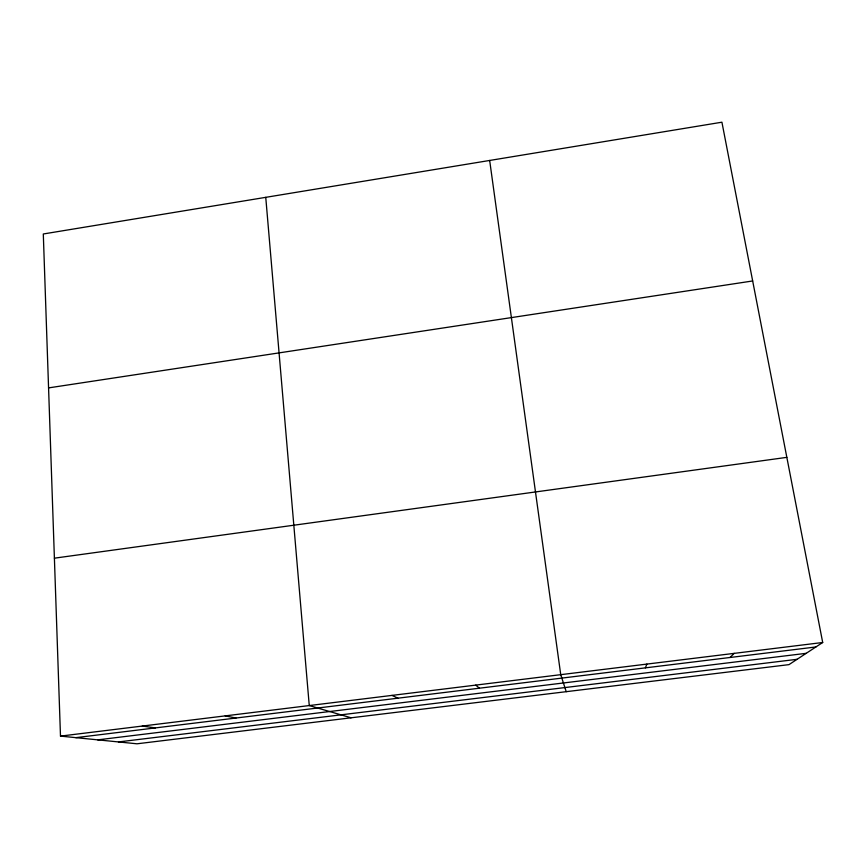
<?xml version="1.0" encoding="UTF-8"?>
<svg xmlns="http://www.w3.org/2000/svg" width="866" height="866" viewBox="0 0 866 866"><rect width="100%" height="100%" fill="white"/><g stroke="black" fill="none" stroke-linecap="round" stroke-linejoin="round"><path stroke-width="1.3" d="M645.397 667.859L646.859 664.092M730.07 657.478L734.173 653.365M822.7 642.496L788.98 664.633L137.001 743.797L60.49 736.111L43.3 233.982L721.919 122.203L822.7 642.496L60.49 736.111M48.572 387.892L752.673 280.963M54.396 558.18L786.837 457.356M75.818 737.659L815.902 646.967M97.728 739.856L806.214 653.321M118.458 741.935L797.099 659.307M142.284 726.065L155.36 727.905M225.203 715.879L235.974 718.033M351.087 717.806L309.259 705.563L265.754 197.34M391.952 695.398L397.992 698.18M475.77 685.103L479.374 688.199M566.223 691.685L560.735 674.668L489.669 160.459"/></g></svg>
